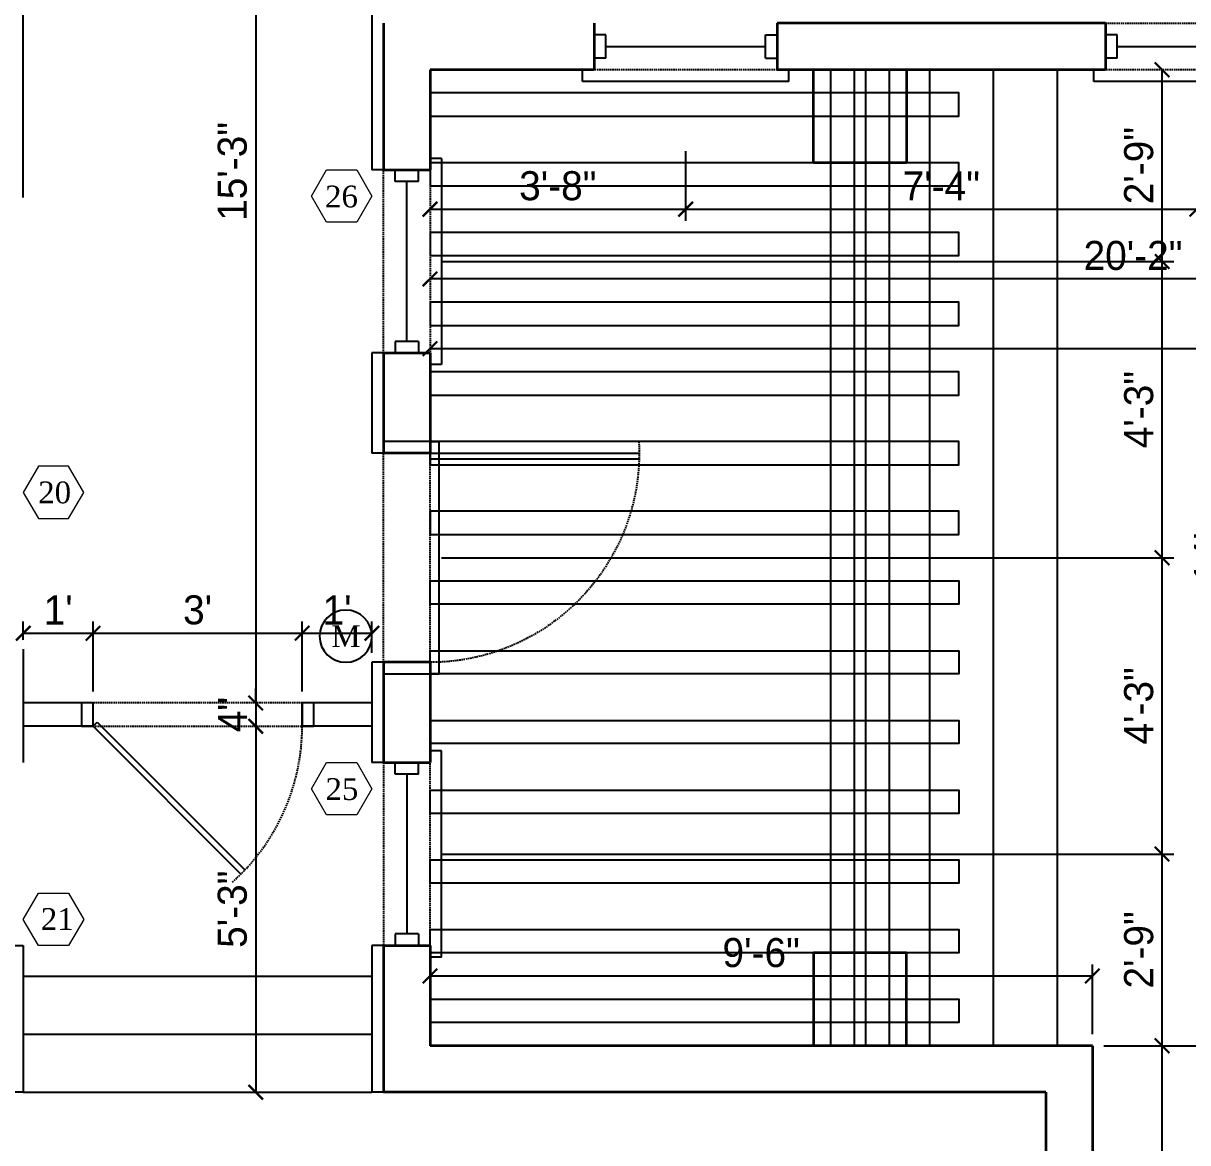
# Model space of a CAD drawing. Header units: inches. Extents: x 0 to 22102, y -19958 to 0.
# Drawn here: x 9968.4 to 10168.8, y -10235.9 to -10043.2 of the extents above; entities that cross this region are included whole.
import ezdxf
from ezdxf.enums import TextEntityAlignment as Align

# ---------------------------------------------------------------- set-up
doc = ezdxf.new("R2010")
doc.units = ezdxf.units.IN
doc.header["$MEASUREMENT"] = 0
doc.linetypes.add('HIDDEN', pattern=[0.375, 0.25, -0.125])
for name, color, linetype in [('DIM-EXT', 5, 'Continuous'), ('DIM-INT', 5, 'Continuous'), ('DOOR', 1, 'Continuous'), ('DOOR SILL', 1, 'Continuous'), ('DOOR-EXT', 2, 'Continuous'), ('DOOR-INT', 2, 'Continuous'), ('HEADER-EXT', 5, 'HIDDEN'), ('HEADER-INT', 5, 'HIDDEN'), ('ROOF', 3, 'Continuous'), ('STAIR', 2, 'Continuous'), ('STAIRS-INT', 1, 'Continuous'), ('TRELLIS', 1, 'Continuous'), ('WALL-INT', 4, 'Continuous'), ('WINDOW GLASS', 4, 'Continuous'), ('WINDOW JAMB', 2, 'Continuous'), ('WINDOW SILL', 1, 'Continuous')]:
    doc.layers.add(name, color=color, linetype=linetype)
doc.layers.add('WALL-EXT', color=6, linetype='Continuous', lineweight=35)
doc.layers.add('window', color=160, linetype='Continuous', lineweight=5)
doc.styles.add('ARCHITXT', font='BOOKOS.TTF', dxfattribs={"height": 0.078125})
doc.dimstyles.new('Ideal', dxfattribs={"dimscale": 0, "dimtxt": 5, "dimasz": 2.5, "dimexe": 2, "dimexo": 2, "dimgap": 1.5, "dimtad": 1, "dimdec": 4, "dimzin": 0, "dimdsep": 46, "dimlunit": 4, "dimtxsty": 'Standard', "dimblk": 'ARCHTICK', "dimcen": 2, "dimclrt": 1, "dimazin": 0, "dimtfac": 0.75, "dimtdec": 4, "dimtix": 1, "dimtofl": 0, "dimtmove": 2, "dimatfit": 3, "dimldrblk": 'OPEN30', "dimfxl": 1, "dimtolj": 1, "dimtzin": 0, "dimarcsym": 0})

# ---------------------------------------------------------------- blocks, each defined once
blk = doc.blocks.new('B-D836R')
for p, q in [((-3.31, 2), (-3.31, 37.99)), ((-2.31, 2), (-2.31, 38)), ((-3.31, 2), (-2.31, 2))]:
    blk.add_line(p, q)
for points in [[(-40.31, -6), (-40.31, 2), (-38.31, 2), (-38.31, -6)], [(-2.31, -6), (-2.31, 2), (-0.31, 2), (-0.31, -6)]]:
    blk.add_lwpolyline(points, close=True)
at = {"linetype": 'HIDDEN'}
blk.add_arc((-2.31, 2), 36, 86.8153, 180, dxfattribs=at)
blk = doc.blocks.new('B-DE36R')
for p, q in [((37.29, 1.29), (11.85, 26.74)), ((38, 2), (12.54, 27.46)), ((38, 2), (37.29, 1.29))]:
    blk.add_line(p, q)
for points in [[(2, -2), (2, 2), (0, 2), (0, -2)], [(40, -2), (40, 2), (38, 2), (38, -2)]]:
    blk.add_lwpolyline(points, close=True)
at = {"linetype": 'HIDDEN'}
blk.add_arc((38, 2), 36, 131.8153, 180, dxfattribs=at)
blk = doc.blocks.new('_ArchTick')
at = {"color": 0, "linetype": 'ByBlock', "lineweight": 100, "const_width": 0.15}
blk.add_lwpolyline([(-0.5, -0.5), (0.5, 0.5)], dxfattribs=at)
blk = doc.blocks.new('*D201')
at = {"layer": 'Defpoints', "color": 0, "transparency": 16777216}
for p in [(10152.39, -10219.18), (10164.39, -10219.18), (10152.39, -10339.18)]:
    blk.add_point(p, dxfattribs=at)
at = {"layer": 'DIM-EXT', "color": 0, "lineweight": -2, "transparency": 16777216}
for p, q in [((10154.39, -10219.18), (10166.39, -10219.18)), ((10164.39, -10339.18), (10164.39, -10219.18)), ((10154.39, -10339.18), (10166.39, -10339.18))]:
    blk.add_line(p, q, dxfattribs=at)
at = {"layer": 'DIM-EXT', "color": 0, "lineweight": -2, "transparency": 16777216, "xscale": 2.5, "yscale": 2.5, "zscale": 2.5}
for p, rotation in [((10164.39, -10219.18), 90), ((10164.39, -10339.18), 270)]:
    blk.add_blockref('_ArchTick', p, dxfattribs=dict(at, rotation=rotation))
at = {"layer": 'DIM-EXT', "color": 1, "transparency": 16777216, "insert": (10160.39, -10279.18), "char_height": 5, "attachment_point": 5, "rotation": 90}
blk.add_mtext("\\A1;10'", dxfattribs=at)
blk = doc.blocks.new('_Open30')
at = {"color": 0, "linetype": 'ByBlock', "lineweight": -2}
for p, q in [((-1, 0.268), (0, 0)), ((0, 0), (-1, -0.268)), ((0, 0), (-1, 0))]:
    blk.add_line(p, q, dxfattribs=at)
blk = doc.blocks.new('*D204')
at = {"layer": 'Defpoints', "color": 0, "transparency": 16777216}
for p in [(10152.39, -10219.18), (10176.39, -10219.18), (10152.39, -10459.18)]:
    blk.add_point(p, dxfattribs=at)
at = {"layer": 'DIM-EXT', "color": 0, "lineweight": -2, "transparency": 16777216}
for p, q in [((10154.39, -10219.18), (10178.39, -10219.18)), ((10176.39, -10459.18), (10176.39, -10219.18)), ((10154.39, -10459.18), (10178.39, -10459.18))]:
    blk.add_line(p, q, dxfattribs=at)
at = {"layer": 'DIM-EXT', "color": 0, "lineweight": -2, "transparency": 16777216, "xscale": 2.5, "yscale": 2.5, "zscale": 2.5}
for p, rotation in [((10176.39, -10219.18), 90), ((10176.39, -10459.18), 270)]:
    blk.add_blockref('_ArchTick', p, dxfattribs=dict(at, rotation=rotation))
at = {"layer": 'DIM-EXT', "color": 1, "transparency": 16777216, "insert": (10172.39, -10339.18), "char_height": 5, "attachment_point": 5, "rotation": 90}
blk.add_mtext("\\A1;20'", dxfattribs=at)
blk = doc.blocks.new('*D205')
at = {"layer": 'Defpoints', "color": 0, "transparency": 16777216}
for p in [(10176.39, -10051.18), (10176.39, -10051.18), (10152.39, -10219.18)]:
    blk.add_point(p, dxfattribs=at)
at = {"layer": 'DIM-EXT', "color": 0, "lineweight": -2, "transparency": 16777216}
for p, q in [((10176.39, -10219.18), (10176.39, -10051.18)), ((10154.39, -10219.18), (10178.39, -10219.18))]:
    blk.add_line(p, q, dxfattribs=at)
at = {"layer": 'DIM-EXT', "color": 0, "lineweight": -2, "transparency": 16777216, "xscale": 2.5, "yscale": 2.5, "zscale": 2.5}
for p, rotation in [((10176.39, -10051.18), 90), ((10176.39, -10219.18), 270)]:
    blk.add_blockref('_ArchTick', p, dxfattribs=dict(at, rotation=rotation))
at = {"layer": 'DIM-EXT', "color": 1, "transparency": 16777216, "insert": (10172.39, -10135.18), "char_height": 5, "attachment_point": 5, "rotation": 90}
blk.add_mtext("\\A1;14'", dxfattribs=at)
blk = doc.blocks.new('*D206')
at = {"layer": 'Defpoints', "color": 0, "transparency": 16777216}
for p in [(10188.39, -10051.18), (10071.64, -10623.18), (10188.39, -10623.18)]:
    blk.add_point(p, dxfattribs=at)
at = {"layer": 'DIM-EXT', "color": 0, "lineweight": -2, "transparency": 16777216}
for p, q in [((10188.39, -10051.18), (10188.39, -10623.18)), ((10073.64, -10623.18), (10190.39, -10623.18))]:
    blk.add_line(p, q, dxfattribs=at)
at = {"layer": 'DIM-EXT', "color": 0, "lineweight": -2, "transparency": 16777216, "xscale": 2.5, "yscale": 2.5, "zscale": 2.5}
for p, rotation in [((10188.39, -10051.18), 90), ((10188.39, -10623.18), 270)]:
    blk.add_blockref('_ArchTick', p, dxfattribs=dict(at, rotation=rotation))
at = {"layer": 'DIM-EXT', "color": 1, "transparency": 16777216, "insert": (10184.39, -10337.18), "char_height": 5, "attachment_point": 5, "rotation": 90}
blk.add_mtext('\\A1;47\'-8"', dxfattribs=at)
blk = doc.blocks.new('*D247')
at = {"layer": 'Defpoints', "color": 0, "transparency": 16777216}
for p in [(10038.39, -10186.18), (10164.39, -10186.18), (10152.39, -10219.18)]:
    blk.add_point(p, dxfattribs=at)
at = {"layer": 'DIM-EXT', "color": 0, "lineweight": -2, "transparency": 16777216}
for p, q in [((10040.39, -10186.18), (10166.39, -10186.18)), ((10164.39, -10219.18), (10164.39, -10186.18)), ((10154.39, -10219.18), (10166.39, -10219.18))]:
    blk.add_line(p, q, dxfattribs=at)
at = {"layer": 'DIM-EXT', "color": 0, "lineweight": -2, "transparency": 16777216, "xscale": 2.5, "yscale": 2.5, "zscale": 2.5}
for p, rotation in [((10164.39, -10186.18), 90), ((10164.39, -10219.18), 270)]:
    blk.add_blockref('_ArchTick', p, dxfattribs=dict(at, rotation=rotation))
at = {"layer": 'DIM-EXT', "color": 1, "transparency": 16777216, "insert": (10160.39, -10202.68), "char_height": 5, "attachment_point": 5, "rotation": 90}
blk.add_mtext('\\A1;2\'-9"', dxfattribs=at)
blk = doc.blocks.new('*D248')
at = {"layer": 'Defpoints', "color": 0, "transparency": 16777216}
for p in [(10038.39, -10135.18), (10164.39, -10135.18), (10038.39, -10186.18)]:
    blk.add_point(p, dxfattribs=at)
at = {"layer": 'DIM-EXT', "color": 0, "lineweight": -2, "transparency": 16777216}
for p, q in [((10040.39, -10135.18), (10166.39, -10135.18)), ((10164.39, -10186.18), (10164.39, -10135.18)), ((10040.39, -10186.18), (10166.39, -10186.18))]:
    blk.add_line(p, q, dxfattribs=at)
at = {"layer": 'DIM-EXT', "color": 0, "lineweight": -2, "transparency": 16777216, "xscale": 2.5, "yscale": 2.5, "zscale": 2.5}
for p, rotation in [((10164.39, -10135.18), 90), ((10164.39, -10186.18), 270)]:
    blk.add_blockref('_ArchTick', p, dxfattribs=dict(at, rotation=rotation))
at = {"layer": 'DIM-EXT', "color": 1, "transparency": 16777216, "insert": (10160.39, -10160.68), "char_height": 5, "attachment_point": 5, "rotation": 90}
blk.add_mtext('\\A1;4\'-3"', dxfattribs=at)
blk = doc.blocks.new('*D249')
at = {"layer": 'Defpoints', "color": 0, "transparency": 16777216}
for p in [(10038.39, -10084.18), (10164.39, -10084.18), (10038.39, -10135.18)]:
    blk.add_point(p, dxfattribs=at)
at = {"layer": 'DIM-EXT', "color": 0, "lineweight": -2, "transparency": 16777216}
for p, q in [((10040.39, -10084.18), (10166.39, -10084.18)), ((10164.39, -10135.18), (10164.39, -10084.18)), ((10040.39, -10135.18), (10166.39, -10135.18))]:
    blk.add_line(p, q, dxfattribs=at)
at = {"layer": 'DIM-EXT', "color": 0, "lineweight": -2, "transparency": 16777216, "xscale": 2.5, "yscale": 2.5, "zscale": 2.5}
for p, rotation in [((10164.39, -10084.18), 90), ((10164.39, -10135.18), 270)]:
    blk.add_blockref('_ArchTick', p, dxfattribs=dict(at, rotation=rotation))
at = {"layer": 'DIM-EXT', "color": 1, "transparency": 16777216, "insert": (10160.39, -10109.68), "char_height": 5, "attachment_point": 5, "rotation": 90}
blk.add_mtext('\\A1;4\'-3"', dxfattribs=at)
blk = doc.blocks.new('*D250')
at = {"layer": 'Defpoints', "color": 0, "transparency": 16777216}
for p in [(10164.39, -10051.18), (10164.39, -10051.18), (10038.39, -10084.18)]:
    blk.add_point(p, dxfattribs=at)
at = {"layer": 'DIM-EXT', "color": 0, "lineweight": -2, "transparency": 16777216}
for p, q in [((10164.39, -10084.18), (10164.39, -10051.18)), ((10040.39, -10084.18), (10166.39, -10084.18))]:
    blk.add_line(p, q, dxfattribs=at)
at = {"layer": 'DIM-EXT', "color": 0, "lineweight": -2, "transparency": 16777216, "xscale": 2.5, "yscale": 2.5, "zscale": 2.5}
for p, rotation in [((10164.39, -10051.18), 90), ((10164.39, -10084.18), 270)]:
    blk.add_blockref('_ArchTick', p, dxfattribs=dict(at, rotation=rotation))
at = {"layer": 'DIM-EXT', "color": 1, "transparency": 16777216, "insert": (10160.39, -10067.68), "char_height": 5, "attachment_point": 5, "rotation": 90}
blk.add_mtext('\\A1;2\'-9"', dxfattribs=at)
blk = doc.blocks.new('*D251')
at = {"layer": 'Defpoints', "color": 0, "transparency": 16777216}
for p in [(10082.39, -10063.18), (10038.39, -10075.18), (10082.39, -10075.18)]:
    blk.add_point(p, dxfattribs=at)
at = {"layer": 'DIM-EXT', "color": 0, "lineweight": -2, "transparency": 16777216}
for p, q in [((10082.39, -10065.18), (10082.39, -10077.18)), ((10038.39, -10075.18), (10082.39, -10075.18))]:
    blk.add_line(p, q, dxfattribs=at)
at = {"layer": 'DIM-EXT', "color": 0, "lineweight": -2, "transparency": 16777216, "xscale": 2.5, "yscale": 2.5, "zscale": 2.5, "rotation": 180}
blk.add_blockref('_ArchTick', (10038.39, -10075.18), dxfattribs=at)
at = {"layer": 'DIM-EXT', "color": 0, "lineweight": -2, "transparency": 16777216, "xscale": 2.5, "yscale": 2.5, "zscale": 2.5}
blk.add_blockref('_ArchTick', (10082.39, -10075.18), dxfattribs=at)
at = {"layer": 'DIM-EXT', "color": 1, "transparency": 16777216, "insert": (10060.39, -10071.18), "char_height": 5, "attachment_point": 5}
blk.add_mtext('\\A1;3\'-8"', dxfattribs=at)
blk = doc.blocks.new('*D252')
at = {"layer": 'Defpoints', "color": 0, "transparency": 16777216}
for p in [(10082.39, -10063.18), (10170.39, -10063.18), (10170.39, -10075.18)]:
    blk.add_point(p, dxfattribs=at)
at = {"layer": 'DIM-EXT', "color": 0, "lineweight": -2, "transparency": 16777216}
for p, q in [((10082.39, -10065.18), (10082.39, -10077.18)), ((10170.39, -10065.18), (10170.39, -10077.18)), ((10082.39, -10075.18), (10170.39, -10075.18))]:
    blk.add_line(p, q, dxfattribs=at)
at = {"layer": 'DIM-EXT', "color": 0, "lineweight": -2, "transparency": 16777216, "xscale": 2.5, "yscale": 2.5, "zscale": 2.5, "rotation": 180}
blk.add_blockref('_ArchTick', (10082.39, -10075.18), dxfattribs=at)
at = {"layer": 'DIM-EXT', "color": 0, "lineweight": -2, "transparency": 16777216, "xscale": 2.5, "yscale": 2.5, "zscale": 2.5}
blk.add_blockref('_ArchTick', (10170.39, -10075.18), dxfattribs=at)
at = {"layer": 'DIM-EXT', "color": 1, "transparency": 16777216, "insert": (10126.39, -10071.18), "char_height": 5, "attachment_point": 5}
blk.add_mtext('\\A1;7\'-4"', dxfattribs=at)
blk = doc.blocks.new('*D271')
at = {"layer": 'Defpoints', "color": 0, "transparency": 16777216}
for p in [(10280.39, -10063.18), (10038.39, -10087.18), (10038.39, -10087.18)]:
    blk.add_point(p, dxfattribs=at)
at = {"layer": 'DIM-EXT', "color": 0, "lineweight": -2, "transparency": 16777216}
for p, q in [((10280.39, -10065.18), (10280.39, -10089.18)), ((10280.39, -10087.18), (10038.39, -10087.18))]:
    blk.add_line(p, q, dxfattribs=at)
at = {"layer": 'DIM-EXT', "color": 0, "lineweight": -2, "transparency": 16777216, "xscale": 2.5, "yscale": 2.5, "zscale": 2.5, "rotation": 180}
blk.add_blockref('_ArchTick', (10038.39, -10087.18), dxfattribs=at)
at = {"layer": 'DIM-EXT', "color": 0, "lineweight": -2, "transparency": 16777216, "xscale": 2.5, "yscale": 2.5, "zscale": 2.5}
blk.add_blockref('_ArchTick', (10280.39, -10087.18), dxfattribs=at)
at = {"layer": 'DIM-EXT', "color": 1, "transparency": 16777216, "insert": (10159.39, -10083.18), "char_height": 5, "attachment_point": 5}
blk.add_mtext('\\A1;20\'-2"', dxfattribs=at)
blk = doc.blocks.new('*D272')
at = {"layer": 'Defpoints', "color": 0, "transparency": 16777216}
for p in [(10913.83, -9975.18), (10038.39, -10099.18), (10913.83, -10099.18)]:
    blk.add_point(p, dxfattribs=at)
at = {"layer": 'DIM-EXT', "color": 0, "lineweight": -2, "transparency": 16777216}
for p, q in [((10913.83, -9977.18), (10913.83, -10101.18)), ((10038.39, -10099.18), (10913.83, -10099.18))]:
    blk.add_line(p, q, dxfattribs=at)
at = {"layer": 'DIM-EXT', "color": 0, "lineweight": -2, "transparency": 16777216, "xscale": 2.5, "yscale": 2.5, "zscale": 2.5, "rotation": 180}
blk.add_blockref('_ArchTick', (10038.39, -10099.18), dxfattribs=at)
at = {"layer": 'DIM-EXT', "color": 0, "lineweight": -2, "transparency": 16777216, "xscale": 2.5, "yscale": 2.5, "zscale": 2.5}
blk.add_blockref('_ArchTick', (10913.83, -10099.18), dxfattribs=at)
at = {"layer": 'DIM-EXT', "color": 1, "transparency": 16777216, "insert": (10476.11, -10093.31), "char_height": 5, "attachment_point": 5}
blk.add_mtext('\\A1;72\'-11{\\H0.75x;\\S7/16;}"', dxfattribs=at)
blk = doc.blocks.new('*D273')
at = {"layer": 'Defpoints', "color": 0, "transparency": 16777216}
for p in [(10038.39, -10207.18), (10038.39, -10207.18), (10152.39, -10219.18)]:
    blk.add_point(p, dxfattribs=at)
at = {"layer": 'DIM-EXT', "color": 0, "lineweight": -2, "transparency": 16777216}
for p, q in [((10152.39, -10217.18), (10152.39, -10205.18)), ((10152.39, -10207.18), (10038.39, -10207.18))]:
    blk.add_line(p, q, dxfattribs=at)
at = {"layer": 'DIM-EXT', "color": 0, "lineweight": -2, "transparency": 16777216, "xscale": 2.5, "yscale": 2.5, "zscale": 2.5, "rotation": 180}
blk.add_blockref('_ArchTick', (10038.39, -10207.18), dxfattribs=at)
at = {"layer": 'DIM-EXT', "color": 0, "lineweight": -2, "transparency": 16777216, "xscale": 2.5, "yscale": 2.5, "zscale": 2.5}
blk.add_blockref('_ArchTick', (10152.39, -10207.18), dxfattribs=at)
at = {"layer": 'DIM-EXT', "color": 1, "transparency": 16777216, "insert": (10095.39, -10203.18), "char_height": 5, "attachment_point": 5}
blk.add_mtext('\\A1;9\'-6"', dxfattribs=at)
blk = doc.blocks.new('*D561')
at = {"layer": 'Defpoints', "color": 0, "transparency": 16777216}
for p in [(9980.39, -10148.18), (9968.39, -10151.31), (9980.39, -10160.18)]:
    blk.add_point(p, dxfattribs=at)
at = {"layer": 'DIM-INT', "color": 0, "lineweight": -2, "transparency": 16777216}
for p, q in [((9968.39, -10149.31), (9968.39, -10146.18)), ((9980.39, -10158.18), (9980.39, -10146.18)), ((9968.39, -10148.18), (9980.39, -10148.18))]:
    blk.add_line(p, q, dxfattribs=at)
at = {"layer": 'DIM-INT', "color": 0, "lineweight": -2, "transparency": 16777216, "xscale": 2.5, "yscale": 2.5, "zscale": 2.5, "rotation": 180}
blk.add_blockref('_ArchTick', (9968.39, -10148.18), dxfattribs=at)
at = {"layer": 'DIM-INT', "color": 0, "lineweight": -2, "transparency": 16777216, "xscale": 2.5, "yscale": 2.5, "zscale": 2.5}
blk.add_blockref('_ArchTick', (9980.39, -10148.18), dxfattribs=at)
at = {"layer": 'DIM-INT', "color": 1, "transparency": 16777216, "insert": (9974.39, -10144.18), "char_height": 5, "attachment_point": 5}
blk.add_mtext("\\A1;1'", dxfattribs=at)
blk = doc.blocks.new('*D562')
at = {"layer": 'Defpoints', "color": 0, "transparency": 16777216}
for p in [(10016.39, -10148.18), (9980.39, -10160.18), (10016.39, -10160.18)]:
    blk.add_point(p, dxfattribs=at)
at = {"layer": 'DIM-INT', "color": 0, "lineweight": -2, "transparency": 16777216}
for p, q in [((9980.39, -10158.18), (9980.39, -10146.18)), ((10016.39, -10158.18), (10016.39, -10146.18)), ((9980.39, -10148.18), (10016.39, -10148.18))]:
    blk.add_line(p, q, dxfattribs=at)
at = {"layer": 'DIM-INT', "color": 0, "lineweight": -2, "transparency": 16777216, "xscale": 2.5, "yscale": 2.5, "zscale": 2.5, "rotation": 180}
blk.add_blockref('_ArchTick', (9980.39, -10148.18), dxfattribs=at)
at = {"layer": 'DIM-INT', "color": 0, "lineweight": -2, "transparency": 16777216, "xscale": 2.5, "yscale": 2.5, "zscale": 2.5}
blk.add_blockref('_ArchTick', (10016.39, -10148.18), dxfattribs=at)
at = {"layer": 'DIM-INT', "color": 1, "transparency": 16777216, "insert": (9998.39, -10144.18), "char_height": 5, "attachment_point": 5}
blk.add_mtext("\\A1;3'", dxfattribs=at)
blk = doc.blocks.new('*D563')
at = {"layer": 'Defpoints', "color": 0, "transparency": 16777216}
for p in [(10028.39, -10148.18), (10028.39, -10153.56), (10016.39, -10160.18)]:
    blk.add_point(p, dxfattribs=at)
at = {"layer": 'DIM-INT', "color": 0, "lineweight": -2, "transparency": 16777216}
for p, q in [((10016.39, -10158.18), (10016.39, -10146.18)), ((10028.39, -10151.56), (10028.39, -10146.18)), ((10016.39, -10148.18), (10028.39, -10148.18))]:
    blk.add_line(p, q, dxfattribs=at)
at = {"layer": 'DIM-INT', "color": 0, "lineweight": -2, "transparency": 16777216, "xscale": 2.5, "yscale": 2.5, "zscale": 2.5, "rotation": 180}
blk.add_blockref('_ArchTick', (10016.39, -10148.18), dxfattribs=at)
at = {"layer": 'DIM-INT', "color": 0, "lineweight": -2, "transparency": 16777216, "xscale": 2.5, "yscale": 2.5, "zscale": 2.5}
blk.add_blockref('_ArchTick', (10028.39, -10148.18), dxfattribs=at)
at = {"layer": 'DIM-INT', "color": 1, "transparency": 16777216, "insert": (10022.39, -10144.18), "char_height": 5, "attachment_point": 5}
blk.add_mtext("\\A1;1'", dxfattribs=at)
blk = doc.blocks.new('*D592')
at = {"layer": 'Defpoints', "color": 0, "transparency": 16777216}
for p in [(10008.39, -9977.18), (10008.39, -10160.18), (10008.39, -10160.18)]:
    blk.add_point(p, dxfattribs=at)
at = {"layer": 'DIM-INT', "color": 0, "lineweight": -2, "transparency": 16777216}
blk.add_line((10008.39, -9977.18), (10008.39, -10160.18), dxfattribs=at)
at = {"layer": 'DIM-INT', "color": 0, "lineweight": -2, "transparency": 16777216, "xscale": 2.5, "yscale": 2.5, "zscale": 2.5}
for p, rotation in [((10008.39, -9977.18), 90), ((10008.39, -10160.18), 270)]:
    blk.add_blockref('_ArchTick', p, dxfattribs=dict(at, rotation=rotation))
at = {"layer": 'DIM-INT', "color": 1, "transparency": 16777216, "insert": (10004.39, -10068.68), "char_height": 5, "attachment_point": 5, "rotation": 90}
blk.add_mtext('\\A1;15\'-3"', dxfattribs=at)
blk = doc.blocks.new('*D593')
at = {"layer": 'Defpoints', "color": 0, "transparency": 16777216}
for p in [(10008.39, -10160.18), (10008.39, -10164.18), (10008.39, -10164.18)]:
    blk.add_point(p, dxfattribs=at)
at = {"layer": 'DIM-INT', "color": 0, "lineweight": -2, "transparency": 16777216}
for p, q in [((10008.39, -10160.18), (10008.39, -10157.68)), ((10008.39, -10160.18), (10008.39, -10164.18)), ((10008.39, -10164.18), (10008.39, -10166.68))]:
    blk.add_line(p, q, dxfattribs=at)
at = {"layer": 'DIM-INT', "color": 0, "lineweight": -2, "transparency": 16777216, "xscale": 2.5, "yscale": 2.5, "zscale": 2.5}
for p, rotation in [((10008.39, -10160.18), 270), ((10008.39, -10164.18), 90)]:
    blk.add_blockref('_ArchTick', p, dxfattribs=dict(at, rotation=rotation))
at = {"layer": 'DIM-INT', "color": 1, "transparency": 16777216, "insert": (10004.39, -10162.18), "char_height": 5, "attachment_point": 5, "rotation": 90}
blk.add_mtext('\\A1;4"', dxfattribs=at)
blk = doc.blocks.new('*D594')
at = {"layer": 'Defpoints', "color": 0, "transparency": 16777216}
for p in [(10008.39, -10164.18), (10008.39, -10227.18), (10008.39, -10227.18)]:
    blk.add_point(p, dxfattribs=at)
at = {"layer": 'DIM-INT', "color": 0, "lineweight": -2, "transparency": 16777216}
blk.add_line((10008.39, -10164.18), (10008.39, -10227.18), dxfattribs=at)
at = {"layer": 'DIM-INT', "color": 0, "lineweight": -2, "transparency": 16777216, "xscale": 2.5, "yscale": 2.5, "zscale": 2.5}
for p, rotation in [((10008.39, -10164.18), 90), ((10008.39, -10227.18), 270)]:
    blk.add_blockref('_ArchTick', p, dxfattribs=dict(at, rotation=rotation))
at = {"layer": 'DIM-INT', "color": 1, "transparency": 16777216, "insert": (10004.39, -10195.68), "char_height": 5, "attachment_point": 5, "rotation": 90}
blk.add_mtext('\\A1;5\'-3"', dxfattribs=at)
blk = doc.blocks.new('Sm-wndw')
at = {"color": 125}
blk.add_lwpolyline([(-0.0541, 0.0938), (-0.1083, 0), (-0.0541, -0.0938), (0.0541, -0.0938), (0.1083, 0), (0.0541, 0.0938)], close=True, dxfattribs=at)
at = {"style": 'ARCHITXT'}
blk.add_attdef('OO', text='', height=0.0781, dxfattribs=at).set_placement((0, 0), align=Align.MIDDLE_CENTER)
blk = doc.blocks.new('DOORSIGN')
at = {"color": 125}
blk.add_circle((0, 0), 4.5, dxfattribs=at)
at = {"style": 'ARCHITXT'}
blk.add_attdef('OO', text='', height=3.75, dxfattribs=at).set_placement((0, 0), align=Align.MIDDLE_CENTER)

msp = doc.modelspace()

# ---------------------------------------------------------------- linework, layer by layer
at = {"layer": 'DOOR SILL'}
for p, q in [((10038.39078, -10115.18374), (10039.96538, -10115.18374)), ((10039.96538, -10155.18577), (10039.96538, -10115.18374)), ((10038.39078, -10155.18577), (10039.96538, -10155.18577))]:
    msp.add_line(p, q, dxfattribs=at)
at = {"layer": 'HEADER-EXT'}
for p, q in [((10154.64078, -10043.18476), (10186.14078, -10043.18476)), ((10098.14078, -10051.18476), (10066.64078, -10051.18476)), ((10186.14078, -10051.18476), (10154.64078, -10051.18476)), ((10030.39078, -10099.93476), (10030.39078, -10068.43476)), ((10038.39078, -10068.43476), (10038.39078, -10099.93476)), ((10030.39078, -10153.18476), (10030.39078, -10117.18476)), ((10038.39078, -10153.18476), (10038.39078, -10117.18476)), ((10030.39078, -10170.43476), (10030.39078, -10201.93476)), ((10038.39078, -10201.93476), (10038.39078, -10170.43476))]:
    msp.add_line(p, q, dxfattribs=at)
at = {"layer": 'HEADER-INT'}
for p, q in [((10016.39078, -10160.18476), (9980.39078, -10160.18476)), ((9980.39078, -10164.18476), (10016.39078, -10164.18476))]:
    msp.add_line(p, q, dxfattribs=at)
at = {"layer": 'ROOF'}
for p, q in [((10028.39078, -10041.18476), (10028.39078, -10068.43476)), ((10030.39078, -10068.43476), (10028.39078, -10068.43476)), ((10028.39078, -10099.93476), (10028.39078, -10117.18476)), ((10030.39078, -10099.93476), (10028.39078, -10099.93476)), ((10030.39078, -10117.18476), (10028.39078, -10117.18476)), ((9968.39078, -10150.93476), (9968.39078, -10170.43476)), ((10028.39078, -10153.18476), (10028.39078, -10170.43476)), ((10030.39078, -10153.18476), (10028.39078, -10153.18476)), ((10030.39078, -10170.43476), (10028.39078, -10170.43476)), ((9966.39078, -10201.93476), (9968.39078, -10201.93476)), ((9968.39078, -10201.93476), (9968.39078, -10227.18476)), ((10028.39078, -10201.93476), (10028.39078, -10227.18476)), ((10030.39078, -10201.93476), (10028.39078, -10201.93476)), ((9968.39078, -10227.18476), (9966.39078, -10227.18476)), ((10030.39078, -10227.18476), (10028.39078, -10227.18476))]:
    msp.add_line(p, q, dxfattribs=at)
at = {"layer": 'STAIR'}
for p, q in [((10124.39078, -10219.18476), (10124.39078, -10051.18476)), ((10135.39078, -10219.18476), (10135.39078, -10051.18476)), ((10146.39078, -10219.18476), (10146.39078, -10051.18476))]:
    msp.add_line(p, q, dxfattribs=at)
at = {"layer": 'STAIRS-INT'}
for p, q in [((9968.39078, -10207.18476), (10028.39078, -10207.18476)), ((9968.39078, -10217.18476), (10028.39078, -10217.18476)), ((9968.39078, -10227.18476), (10028.39078, -10227.18476))]:
    msp.add_line(p, q, dxfattribs=at)
at = {"layer": 'TRELLIS', "color": 8}
for p, q in [((10107.39078, -10219.18476), (10107.39078, -10051.18476)), ((10111.39078, -10051.18476), (10111.39078, -10219.18476)), ((10113.39078, -10219.18476), (10113.39078, -10051.18476)), ((10117.39078, -10051.18476), (10117.39078, -10219.18476))]:
    msp.add_line(p, q, dxfattribs=at)
for points in [[(10038.39078, -10059.18476), (10129.39078, -10059.18476), (10129.39078, -10055.18476), (10038.39078, -10055.18476)], [(10038.39078, -10071.18476), (10129.39078, -10071.18476), (10129.39078, -10067.18476), (10038.39078, -10067.18476)], [(10038.39078, -10083.18476), (10129.39078, -10083.18476), (10129.39078, -10079.18476), (10038.39078, -10079.18476)], [(10038.39078, -10095.18476), (10129.39078, -10095.18476), (10129.39078, -10091.18476), (10038.39078, -10091.18476)], [(10038.39078, -10107.18476), (10129.39078, -10107.18476), (10129.39078, -10103.18476), (10038.39078, -10103.18476)], [(10038.39078, -10119.18476), (10129.39078, -10119.18476), (10129.39078, -10115.18476), (10038.39078, -10115.18476)], [(10038.39078, -10131.18476), (10129.39078, -10131.18476), (10129.39078, -10127.18476), (10038.39078, -10127.18476)], [(10038.39078, -10139.18476), (10129.39078, -10139.18476), (10129.39078, -10143.18476), (10038.39078, -10143.18476)], [(10038.39078, -10151.18476), (10129.39078, -10151.18476), (10129.39078, -10155.18476), (10038.39078, -10155.18476)], [(10038.39078, -10163.18476), (10129.39078, -10163.18476), (10129.39078, -10167.18476), (10038.39078, -10167.18476)], [(10038.39078, -10175.18476), (10129.39078, -10175.18476), (10129.39078, -10179.18476), (10038.39078, -10179.18476)], [(10038.39078, -10187.18476), (10129.39078, -10187.18476), (10129.39078, -10191.18476), (10038.39078, -10191.18476)], [(10038.39078, -10199.18476), (10129.39078, -10199.18476), (10129.39078, -10203.18476), (10038.39078, -10203.18476)], [(10038.39078, -10211.18476), (10129.39078, -10211.18476), (10129.39078, -10215.18476), (10038.39078, -10215.18476)]]:
    msp.add_lwpolyline(points, close=True, dxfattribs=at)
at = {"layer": 'WALL-EXT'}
for p, q in [((10030.39078, -10043.18476), (10030.39078, -10068.43476)), ((10066.64078, -10043.18476), (10066.64078, -10051.18476)), ((10154.64078, -10043.18476), (10098.14078, -10043.18476)), ((10098.14078, -10043.18476), (10098.14078, -10051.18476)), ((10154.64078, -10043.18476), (10154.64078, -10051.18476)), ((10066.64078, -10051.18476), (10038.39078, -10051.18476)), ((10038.39078, -10051.18476), (10038.39078, -10068.43476)), ((10154.64078, -10051.18476), (10098.14078, -10051.18476)), ((10030.39078, -10068.43476), (10038.39078, -10068.43476)), ((10030.39078, -10099.93476), (10030.39078, -10117.18476)), ((10030.39078, -10099.93476), (10038.39078, -10099.93476)), ((10038.39078, -10099.93476), (10038.39078, -10117.18476)), ((10038.39078, -10117.18476), (10030.39078, -10117.18476)), ((10030.39078, -10153.18476), (10030.39078, -10170.43476)), ((10038.39078, -10153.18476), (10030.39078, -10153.18476)), ((10038.39078, -10153.18476), (10038.39078, -10170.43476)), ((10030.39078, -10170.43476), (10038.39078, -10170.43476)), ((10030.39078, -10201.93476), (10030.39078, -10227.18476)), ((10030.39078, -10201.93476), (10038.39078, -10201.93476)), ((10038.39078, -10201.93476), (10038.39078, -10219.18476)), ((10152.39078, -10219.18476), (10038.39078, -10219.18476)), ((10152.39078, -10219.18476), (10152.39078, -10243.18476)), ((10144.39078, -10227.18476), (10030.39078, -10227.18476)), ((10144.39078, -10227.18476), (10144.39078, -10243.18476))]:
    msp.add_line(p, q, dxfattribs=at)
at = {"layer": 'WALL-EXT', "color": 8}
for p, q in [((10104.39078, -10067.18476), (10104.39078, -10051.18476)), ((10120.39078, -10051.18476), (10120.39078, -10067.18476)), ((10120.39078, -10067.18476), (10104.39078, -10067.18476)), ((10120.39078, -10203.18476), (10104.39078, -10203.18476)), ((10104.39078, -10203.18476), (10104.39078, -10219.18476)), ((10120.39078, -10219.18476), (10120.39078, -10203.18476))]:
    msp.add_line(p, q, dxfattribs=at)
at = {"layer": 'WALL-INT'}
for p, q in [((9968.39078, -10073.18476), (9968.39078, -9977.18476)), ((9980.39078, -10160.18476), (9968.39078, -10160.18476)), ((9980.39078, -10164.18476), (9980.39078, -10160.18476)), ((10028.39078, -10160.18476), (10016.39078, -10160.18476)), ((10016.39078, -10164.18476), (10016.39078, -10160.18476)), ((9980.39078, -10164.18476), (9968.39078, -10164.18476)), ((10028.39078, -10164.18476), (10016.39078, -10164.18476))]:
    msp.add_line(p, q, dxfattribs=at)
at = {"layer": 'WINDOW GLASS'}
for p, q in [((10068.64078, -10047.18476), (10096.14078, -10047.18476)), ((10156.64078, -10047.18476), (10184.14078, -10047.18476)), ((10034.39078, -10097.93476), (10034.39078, -10070.43476)), ((10034.39078, -10172.43476), (10034.39078, -10199.93476))]:
    msp.add_line(p, q, dxfattribs=at)
at = {"layer": 'WINDOW JAMB'}
for p, q in [((10068.64078, -10045.18476), (10066.64078, -10045.18476)), ((10066.64078, -10049.18476), (10066.64078, -10045.18476)), ((10068.64078, -10049.18476), (10068.64078, -10045.18476)), ((10096.14078, -10049.18476), (10096.14078, -10045.18476)), ((10096.14078, -10045.18476), (10098.14078, -10045.18476)), ((10098.14078, -10049.18476), (10098.14078, -10045.18476)), ((10156.64078, -10045.18476), (10154.64078, -10045.18476)), ((10154.64078, -10049.18476), (10154.64078, -10045.18476)), ((10156.64078, -10049.18476), (10156.64078, -10045.18476)), ((10068.64078, -10049.18476), (10066.64078, -10049.18476)), ((10096.14078, -10049.18476), (10098.14078, -10049.18476)), ((10156.64078, -10049.18476), (10154.64078, -10049.18476)), ((10032.39078, -10070.43476), (10032.39078, -10068.43476)), ((10036.39078, -10068.43476), (10032.39078, -10068.43476)), ((10036.39078, -10070.43476), (10036.39078, -10068.43476)), ((10036.39078, -10070.43476), (10032.39078, -10070.43476)), ((10036.39078, -10097.93476), (10032.39078, -10097.93476)), ((10032.39078, -10097.93476), (10032.39078, -10099.93476)), ((10036.39078, -10097.93476), (10036.39078, -10099.93476)), ((10036.39078, -10099.93476), (10032.39078, -10099.93476)), ((10032.39078, -10172.43476), (10032.39078, -10170.43476)), ((10036.39078, -10170.43476), (10032.39078, -10170.43476)), ((10036.39078, -10172.43476), (10036.39078, -10170.43476)), ((10036.39078, -10172.43476), (10032.39078, -10172.43476)), ((10036.39078, -10199.93476), (10032.39078, -10199.93476)), ((10032.39078, -10199.93476), (10032.39078, -10201.93476)), ((10036.39078, -10199.93476), (10036.39078, -10201.93476)), ((10036.39078, -10201.93476), (10032.39078, -10201.93476))]:
    msp.add_line(p, q, dxfattribs=at)
at = {"layer": 'WINDOW SILL'}
for p, q in [((10064.64078, -10053.18476), (10064.64078, -10051.18476)), ((10100.14078, -10053.18476), (10100.14078, -10051.18476)), ((10152.64078, -10053.18476), (10152.64078, -10051.18476)), ((10100.14078, -10053.18476), (10064.64078, -10053.18476)), ((10188.14078, -10053.18476), (10152.64078, -10053.18476)), ((10040.39078, -10066.43476), (10038.39078, -10066.43476)), ((10040.39078, -10066.43476), (10040.39078, -10101.93476)), ((10040.39078, -10101.93476), (10038.39078, -10101.93476)), ((10040.39078, -10168.43476), (10038.39078, -10168.43476)), ((10040.39078, -10203.93476), (10040.39078, -10168.43476)), ((10040.39078, -10203.93476), (10038.39078, -10203.93476))]:
    msp.add_line(p, q, dxfattribs=at)
at = {"layer": 'WINDOW SILL', "color": 8}
msp.add_line((10100.14078, -10053.18476), (10100.14078, -10051.18476), dxfattribs=at)

# ---------------------------------------------------------------- block references
at = {"layer": 'DOOR'}
ref = msp.add_blockref('DOORSIGN', (10023.89078, -10148.68476), dxfattribs=dict(at, xscale=-1))
ref.add_attrib('OO', 'M', dxfattribs={"layer": '0', "height": 3.75, "style": 'ARCHITXT'}).set_placement((10023.92304, -10148.68476), align=Align.MIDDLE_CENTER)
at = {"layer": 'DOOR-EXT', "xscale": -1, "rotation": 269.9999999999983}
msp.add_blockref('B-D836R', (10036.39078, -10114.87231), dxfattribs=at)
at = {"layer": 'DOOR-INT', "rotation": 180}
msp.add_blockref('B-DE36R', (10018.39078, -10162.18476), dxfattribs=at)
at = {"layer": 'window'}
ref = msp.add_blockref('Sm-wndw', (10023.19463, -10072.93476), dxfattribs=dict(at, xscale=-48, yscale=48, zscale=48))
ref.add_attrib('OO', '26', dxfattribs={"layer": '0', "color": 0, "height": 3.75, "style": 'ARCHITXT'}).set_placement((10023.15431, -10073.00196), align=Align.MIDDLE_CENTER)
ref = msp.add_blockref('Sm-wndw', (9973.58693, -10123.93476), dxfattribs=dict(at, xscale=48, yscale=48, zscale=48))
ref.add_attrib('OO', '20', dxfattribs={"layer": '0', "color": 0, "height": 3.75, "style": 'ARCHITXT'}).set_placement((9973.78855, -10123.93476), align=Align.MIDDLE_CENTER)
ref = msp.add_blockref('Sm-wndw', (10023.19463, -10174.93476), dxfattribs=dict(at, xscale=-48, yscale=48, zscale=48))
ref.add_attrib('OO', '25', dxfattribs={"layer": '0', "color": 0, "height": 3.75, "style": 'ARCHITXT'}).set_placement((10023.22689, -10175.00196), align=Align.MIDDLE_CENTER)
ref = msp.add_blockref('Sm-wndw', (9973.58693, -10197.43476), dxfattribs=dict(at, xscale=-48, yscale=48, zscale=48, rotation=180))
ref.add_attrib('OO', '21', dxfattribs={"layer": '0', "color": 0, "height": 3.75, "style": 'ARCHITXT'}).set_placement((9974.2321, -10197.36756), align=Align.MIDDLE_CENTER)

# ---------------------------------------------------------------- dimensions: what is measured, and where the dimension line sits
at = {"layer": 'DIM-EXT'}
for base, p1, p2, angle, picture, middle in [((10913.82672, -10099.18476), (10038.39078, -10099.18476), (10913.82672, -9975.18476), 180, '*D272', (10476.10875, -10093.30976)), ((10164.39078, -10051.18476), (10038.39078, -10084.18476), (10164.39078, -10051.18476), 90, '*D250', (10160.39078, -10067.68476)), ((10188.39078, -10623.18476), (10188.39078, -10051.18476), (10071.64078, -10623.18476), 90, '*D206', (10184.39078, -10337.18476)), ((10176.39078, -10051.18476), (10152.39078, -10219.18476), (10176.39078, -10051.18476), 90, '*D205', (10172.39078, -10135.18476)), ((10082.39078, -10075.18476), (10038.39078, -10075.18476), (10082.39078, -10063.18476), 180, '*D251', (10060.39078, -10071.18476)), ((10038.39078, -10087.18476), (10280.39078, -10063.18476), (10038.39078, -10087.18476), 180, '*D271', (10159.39078, -10083.18476)), ((10170.39078, -10075.18476), (10082.39078, -10063.18476), (10170.39078, -10063.18476), 180, '*D252', (10126.39078, -10071.18476)), ((10164.39078, -10084.18476), (10038.39078, -10135.18476), (10038.39078, -10084.18476), 90, '*D249', (10160.39078, -10109.68476)), ((10164.39078, -10135.18476), (10038.39078, -10186.18476), (10038.39078, -10135.18476), 90, '*D248', (10160.39078, -10160.68476)), ((10164.39078, -10186.18476), (10152.39078, -10219.18476), (10038.39078, -10186.18476), 90, '*D247', (10160.39078, -10202.68476)), ((10038.39078, -10207.18476), (10152.39078, -10219.18476), (10038.39078, -10207.18476), 180, '*D273', (10095.39078, -10203.18476)), ((10164.39078, -10219.18476), (10152.39078, -10339.18476), (10152.39078, -10219.18476), 90, '*D201', (10160.39078, -10279.18476)), ((10176.39078, -10219.18476), (10152.39078, -10459.18476), (10152.39078, -10219.18476), 90, '*D204', (10172.39078, -10339.18476))]:
    dim = msp.add_linear_dim(base=base, p1=p1, p2=p2, angle=angle, dimstyle='Ideal', override={"dimscale": 1, "dimtofl": 1, "dimfxl": 0.125}, dxfattribs=at)
    dim.commit()
    dim.dimension.update_dxf_attribs({"geometry": picture, "text_midpoint": middle})
at = {"layer": 'DIM-INT'}
for base, p1, p2, angle, picture, middle in [((10008.39078, -10160.18476), (10008.39078, -9977.18476), (10008.39078, -10160.18476), 90, '*D592', (10004.39078, -10068.68476)), ((9980.39078, -10148.18476), (9968.39078, -10151.30976), (9980.39078, -10160.18476), 180, '*D561', (9974.39078, -10144.18476)), ((10016.39078, -10148.18476), (9980.39078, -10160.18476), (10016.39078, -10160.18476), 180, '*D562', (9998.39078, -10144.18476)), ((10028.39078, -10148.18476), (10016.39078, -10160.18476), (10028.39078, -10153.55976), 180, '*D563', (10022.39078, -10144.18476)), ((10008.39078, -10164.18476), (10008.39078, -10160.18476), (10008.39078, -10164.18476), 90, '*D593', (10004.39078, -10162.18476)), ((10008.39078, -10227.18476), (10008.39078, -10164.18476), (10008.39078, -10227.18476), 90, '*D594', (10004.39078, -10195.68476))]:
    dim = msp.add_linear_dim(base=base, p1=p1, p2=p2, angle=angle, dimstyle='Ideal', override={"dimscale": 1, "dimtad": 3, "dimtofl": 1, "dimfxl": 0.125}, dxfattribs=at)
    dim.commit()
    dim.dimension.update_dxf_attribs({"geometry": picture, "text_midpoint": middle})

doc.saveas('drawing.dxf')
